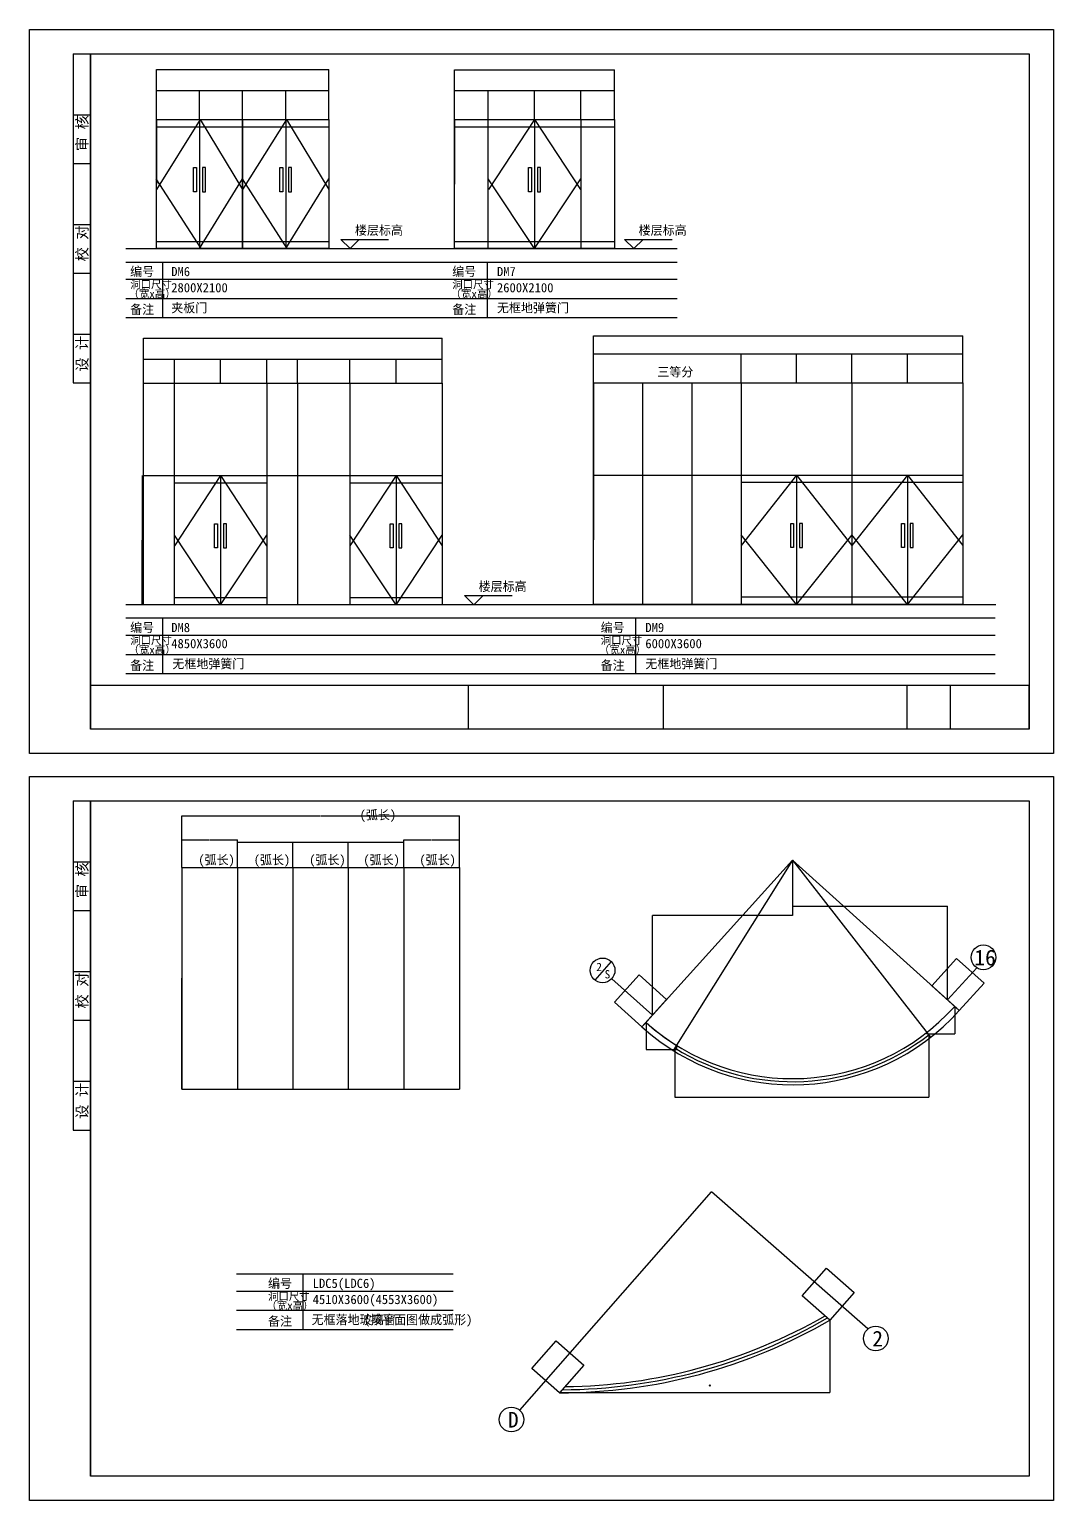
# Model space of a CAD drawing. Header units: metres. Extents: x -1650 to 48977, y -4030 to 19867.
# Drawn here: x 15450 to 32082, y -4030 to 19867 of the extents above; entities that cross this region are included whole.
import ezdxf

# ---------------------------------------------------------------- set-up
doc = ezdxf.new("R2010")
doc.units = ezdxf.units.M
for name, color, linetype in [('AXIS', 3, 'Continuous'), ('PUB_DIM', 3, 'Continuous'), ('PUB_TEXT', 7, 'Continuous'), ('WALL', 255, 'Continuous')]:
    doc.layers.add(name, color=color, linetype=linetype)
doc.dimstyles.get("Standard").update_dxf_attribs({"dimtxt": 2.5, "dimasz": 2.5, "dimexe": 1.25, "dimexo": 0.625, "dimtad": 1, "dimcen": 2.5, "dimazin": 3, "dimtfac": 1, "dimtmove": 0, "dimatfit": 3})

# ---------------------------------------------------------------- blocks, each defined once
blk = doc.blocks.new('*D33')
for p, q in [((17512.37, 18405.71), (17512.37, 17355.71)), ((17512.12, 17355.71), (17511.87, 17355.71)), ((17512.37, 16305.71), (17512.37, 17355.71)), ((17512.37, 17355.71), (17512.37, 17355.71)), ((17512.62, 17355.71), (17512.87, 17355.71))]:
    blk.add_line(p, q)
at = {"layer": 'Defpoints'}
for p in [(17512.37, 18405.71), (17512.37, 17355.71), (17512.37, 16305.71)]:
    blk.add_point(p, dxfattribs=at)
at = {"layer": 'AXIS', "insert": (17512.37, 17356.835), "char_height": 1, "attachment_point": 5}
blk.add_mtext('0', dxfattribs=at)
blk = doc.blocks.new('*D34')
for p, q in [((17512.37, 18405.71), (17512.37, 19217.63)), ((17512.62, 19217.63), (18910.37, 19217.63)), ((18914.37, 19217.63), (20312.12, 19217.63)), ((20312.37, 18405.71), (20312.37, 19217.63))]:
    blk.add_line(p, q)
at = {"layer": 'Defpoints'}
for p in [(17512.37, 19217.63), (17512.37, 18405.71), (20312.37, 18405.71)]:
    blk.add_point(p, dxfattribs=at)
at = {"layer": 'AXIS', "insert": (18912.37, 19217.63), "char_height": 1, "attachment_point": 5}
blk.add_mtext('2800', dxfattribs=at)
blk = doc.blocks.new('*D35')
for p, q in [((17512.37, 18405.71), (17512.37, 18877.62)), ((17512.62, 18877.62), (17860.87, 18877.62)), ((17863.87, 18877.62), (18212.12, 18877.62)), ((18212.37, 18405.71), (18212.37, 18877.62))]:
    blk.add_line(p, q)
at = {"layer": 'Defpoints'}
for p in [(17512.37, 18877.62), (17512.37, 18405.71), (18212.37, 18405.71)]:
    blk.add_point(p, dxfattribs=at)
at = {"layer": 'AXIS', "insert": (17862.37, 18877.62), "char_height": 1, "attachment_point": 5}
blk.add_mtext('700', dxfattribs=at)
blk = doc.blocks.new('*D36')
for p, q in [((18212.37, 18405.71), (18212.37, 18877.62)), ((18212.62, 18877.62), (18560.87, 18877.62)), ((18563.87, 18877.62), (18912.12, 18877.62)), ((18912.37, 18405.71), (18912.37, 18877.62))]:
    blk.add_line(p, q)
at = {"layer": 'Defpoints'}
for p in [(18212.37, 18877.62), (18212.37, 18405.71), (18912.37, 18405.71)]:
    blk.add_point(p, dxfattribs=at)
at = {"layer": 'AXIS', "insert": (18562.37, 18877.62), "char_height": 1, "attachment_point": 5}
blk.add_mtext('700', dxfattribs=at)
blk = doc.blocks.new('*D37')
for p, q in [((19612.37, 18405.71), (19612.37, 18877.62)), ((19612.62, 18877.62), (19960.87, 18877.62)), ((19963.87, 18877.62), (20312.12, 18877.62)), ((20312.37, 18405.71), (20312.37, 18877.62))]:
    blk.add_line(p, q)
at = {"layer": 'Defpoints'}
for p in [(19612.37, 18877.62), (19612.37, 18405.71), (20312.37, 18405.71)]:
    blk.add_point(p, dxfattribs=at)
at = {"layer": 'AXIS', "insert": (19962.37, 18877.62), "char_height": 1, "attachment_point": 5}
blk.add_mtext('700', dxfattribs=at)
blk = doc.blocks.new('*D38')
for p, q in [((18912.37, 18405.71), (18912.37, 18877.62)), ((18912.62, 18877.62), (19260.87, 18877.62)), ((19263.87, 18877.62), (19612.12, 18877.62)), ((19612.37, 18405.71), (19612.37, 18877.62))]:
    blk.add_line(p, q)
at = {"layer": 'Defpoints'}
for p in [(18912.37, 18877.62), (18912.37, 18405.71), (19612.37, 18405.71)]:
    blk.add_point(p, dxfattribs=at)
at = {"layer": 'AXIS', "insert": (19262.37, 18877.62), "char_height": 1, "attachment_point": 5}
blk.add_mtext('700', dxfattribs=at)
blk = doc.blocks.new('*D39')
for p, q in [((22352.8, 18405.71), (22352.8, 18877.21)), ((22353.05, 18877.21), (22626.3, 18877.21)), ((22629.3, 18877.21), (22902.55, 18877.21)), ((22902.8, 18405.71), (22902.8, 18877.21))]:
    blk.add_line(p, q)
at = {"layer": 'Defpoints'}
for p in [(22352.8, 18877.21), (22352.8, 18405.71), (22902.8, 18405.71)]:
    blk.add_point(p, dxfattribs=at)
at = {"layer": 'AXIS', "insert": (22627.8, 18877.21), "char_height": 1, "attachment_point": 5}
blk.add_mtext('550', dxfattribs=at)
blk = doc.blocks.new('*D40')
for p, q in [((22902.8, 18405.71), (22902.8, 18877.21)), ((22903.05, 18877.21), (23276.3, 18877.21)), ((23279.3, 18877.21), (23652.55, 18877.21)), ((23652.8, 18405.71), (23652.8, 18877.21))]:
    blk.add_line(p, q)
at = {"layer": 'Defpoints'}
for p in [(22902.8, 18877.21), (22902.8, 18405.71), (23652.8, 18405.71)]:
    blk.add_point(p, dxfattribs=at)
at = {"layer": 'AXIS', "insert": (23277.8, 18877.21), "char_height": 1, "attachment_point": 5}
blk.add_mtext('750', dxfattribs=at)
blk = doc.blocks.new('*D41')
for p, q in [((23652.8, 18405.71), (23652.8, 18877.21)), ((23653.05, 18877.21), (24026.3, 18877.21)), ((24029.3, 18877.21), (24402.55, 18877.21)), ((24402.8, 18405.71), (24402.8, 18877.21))]:
    blk.add_line(p, q)
at = {"layer": 'Defpoints'}
for p in [(23652.8, 18877.21), (23652.8, 18405.71), (24402.8, 18405.71)]:
    blk.add_point(p, dxfattribs=at)
at = {"layer": 'AXIS', "insert": (24027.8, 18877.21), "char_height": 1, "attachment_point": 5}
blk.add_mtext('750', dxfattribs=at)
blk = doc.blocks.new('*D42')
for p, q in [((24402.8, 18405.71), (24402.8, 18877.21)), ((24403.05, 18877.21), (24676.3, 18877.21)), ((24679.3, 18877.21), (24952.55, 18877.21)), ((24952.8, 18405.71), (24952.8, 18877.21))]:
    blk.add_line(p, q)
at = {"layer": 'Defpoints'}
for p in [(24402.8, 18877.21), (24402.8, 18405.71), (24952.8, 18405.71)]:
    blk.add_point(p, dxfattribs=at)
at = {"layer": 'AXIS', "insert": (24677.8, 18877.21), "char_height": 1, "attachment_point": 5}
blk.add_mtext('550', dxfattribs=at)
blk = doc.blocks.new('*D43')
for p, q in [((22352.8, 18405.71), (22352.8, 19211.99)), ((22353.05, 19211.99), (23650.8, 19211.99)), ((23654.8, 19211.99), (24952.55, 19211.99)), ((24952.8, 18405.71), (24952.8, 19211.99))]:
    blk.add_line(p, q)
at = {"layer": 'Defpoints'}
for p in [(22352.8, 19211.99), (22352.8, 18405.71), (24952.8, 18405.71)]:
    blk.add_point(p, dxfattribs=at)
at = {"layer": 'AXIS', "insert": (23652.8, 19211.99), "char_height": 1, "attachment_point": 5}
blk.add_mtext('2600', dxfattribs=at)
blk = doc.blocks.new('*D44')
for p, q in [((22352.8, 18405.71), (22352.8, 17355.71)), ((22352.55, 17355.71), (22352.3, 17355.71)), ((22352.8, 16305.71), (22352.8, 17355.71)), ((22352.8, 17355.71), (22352.8, 17355.71)), ((22353.05, 17355.71), (22353.3, 17355.71))]:
    blk.add_line(p, q)
at = {"layer": 'Defpoints'}
for p in [(22352.8, 18405.71), (22352.8, 17355.71), (22352.8, 16305.71)]:
    blk.add_point(p, dxfattribs=at)
at = {"layer": 'AXIS', "insert": (22352.8, 17356.835), "char_height": 1, "attachment_point": 5}
blk.add_mtext('0', dxfattribs=at)
blk = doc.blocks.new('*D45')
for p, q in [((17279.24, 12619.87), (17279.24, 11569.87)), ((17278.99, 11569.87), (17278.74, 11569.87)), ((17279.24, 10519.87), (17279.24, 11569.87)), ((17279.24, 11569.87), (17279.24, 11569.87)), ((17279.49, 11569.87), (17279.74, 11569.87))]:
    blk.add_line(p, q)
at = {"layer": 'Defpoints'}
for p in [(17279.24, 12619.87), (17279.24, 11569.87), (17279.24, 10519.87)]:
    blk.add_point(p, dxfattribs=at)
at = {"layer": 'AXIS', "insert": (17279.24, 11570.995), "char_height": 1, "attachment_point": 5}
blk.add_mtext('0', dxfattribs=at)
blk = doc.blocks.new('*D46')
for p, q in [((17304.11, 14119.87), (17304.11, 14851.38)), ((17304.36, 14851.38), (19727.11, 14851.38)), ((19731.11, 14851.38), (22153.86, 14851.38)), ((22154.11, 14119.87), (22154.11, 14851.38))]:
    blk.add_line(p, q)
at = {"layer": 'Defpoints'}
for p in [(17304.11, 14851.38), (17304.11, 14119.87), (22154.11, 14119.87)]:
    blk.add_point(p, dxfattribs=at)
at = {"layer": 'AXIS', "insert": (19729.11, 14851.38), "char_height": 1, "attachment_point": 5}
blk.add_mtext('4850', dxfattribs=at)
blk = doc.blocks.new('*D47')
for p, q in [((21404.11, 14119.87), (21404.11, 14510.13)), ((21404.36, 14510.13), (21777.61, 14510.13)), ((21780.61, 14510.13), (22153.86, 14510.13)), ((22154.11, 14119.87), (22154.11, 14510.13))]:
    blk.add_line(p, q)
at = {"layer": 'Defpoints'}
for p in [(21404.11, 14510.13), (21404.11, 14119.87), (22154.11, 14119.87)]:
    blk.add_point(p, dxfattribs=at)
at = {"layer": 'AXIS', "insert": (21779.11, 14510.13), "char_height": 1, "attachment_point": 5}
blk.add_mtext('750', dxfattribs=at)
blk = doc.blocks.new('*D48')
for p, q in [((20654.11, 14119.87), (20654.11, 14510.13)), ((20654.36, 14510.13), (21027.61, 14510.13)), ((21030.61, 14510.13), (21403.86, 14510.13)), ((21404.11, 14119.87), (21404.11, 14510.13))]:
    blk.add_line(p, q)
at = {"layer": 'Defpoints'}
for p in [(20654.11, 14510.13), (20654.11, 14119.87), (21404.11, 14119.87)]:
    blk.add_point(p, dxfattribs=at)
at = {"layer": 'AXIS', "insert": (21029.11, 14510.13), "char_height": 1, "attachment_point": 5}
blk.add_mtext('750', dxfattribs=at)
blk = doc.blocks.new('*D49')
for p, q in [((19804.11, 14119.87), (19804.11, 14510.13)), ((19804.36, 14510.13), (20227.61, 14510.13)), ((20230.61, 14510.13), (20653.86, 14510.13)), ((20654.11, 14119.87), (20654.11, 14510.13))]:
    blk.add_line(p, q)
at = {"layer": 'Defpoints'}
for p in [(19804.11, 14510.13), (19804.11, 14119.87), (20654.11, 14119.87)]:
    blk.add_point(p, dxfattribs=at)
at = {"layer": 'AXIS', "insert": (20229.11, 14510.13), "char_height": 1, "attachment_point": 5}
blk.add_mtext('850', dxfattribs=at)
blk = doc.blocks.new('*D50')
for p, q in [((19304.11, 14119.87), (19304.11, 14510.13)), ((19304.36, 14510.13), (19552.61, 14510.13)), ((19555.61, 14510.13), (19803.86, 14510.13)), ((19804.11, 14119.87), (19804.11, 14510.13))]:
    blk.add_line(p, q)
at = {"layer": 'Defpoints'}
for p in [(19304.11, 14510.13), (19304.11, 14119.87), (19804.11, 14119.87)]:
    blk.add_point(p, dxfattribs=at)
at = {"layer": 'AXIS', "insert": (19554.11, 14510.13), "char_height": 1, "attachment_point": 5}
blk.add_mtext('500', dxfattribs=at)
blk = doc.blocks.new('*D51')
for p, q in [((18554.11, 14119.87), (18554.11, 14510.13)), ((18554.36, 14510.13), (18927.61, 14510.13)), ((18930.61, 14510.13), (19303.86, 14510.13)), ((19304.11, 14119.87), (19304.11, 14510.13))]:
    blk.add_line(p, q)
at = {"layer": 'Defpoints'}
for p in [(18554.11, 14510.13), (18554.11, 14119.87), (19304.11, 14119.87)]:
    blk.add_point(p, dxfattribs=at)
at = {"layer": 'AXIS', "insert": (18929.11, 14510.13), "char_height": 1, "attachment_point": 5}
blk.add_mtext('750', dxfattribs=at)
blk = doc.blocks.new('*D52')
for p, q in [((17804.11, 14119.87), (17804.11, 14510.13)), ((17804.36, 14510.13), (18177.61, 14510.13)), ((18180.61, 14510.13), (18553.86, 14510.13)), ((18554.11, 14119.87), (18554.11, 14510.13))]:
    blk.add_line(p, q)
at = {"layer": 'Defpoints'}
for p in [(17804.11, 14510.13), (17804.11, 14119.87), (18554.11, 14119.87)]:
    blk.add_point(p, dxfattribs=at)
at = {"layer": 'AXIS', "insert": (18179.11, 14510.13), "char_height": 1, "attachment_point": 5}
blk.add_mtext('750', dxfattribs=at)
blk = doc.blocks.new('*D53')
for p, q in [((17304.11, 14119.87), (17304.11, 14510.13)), ((17304.36, 14510.13), (17552.61, 14510.13)), ((17555.61, 14510.13), (17803.86, 14510.13)), ((17804.11, 14119.87), (17804.11, 14510.13))]:
    blk.add_line(p, q)
at = {"layer": 'Defpoints'}
for p in [(17304.11, 14510.13), (17304.11, 14119.87), (17804.11, 14119.87)]:
    blk.add_point(p, dxfattribs=at)
at = {"layer": 'AXIS', "insert": (17554.11, 14510.13), "char_height": 1, "attachment_point": 5}
blk.add_mtext('500', dxfattribs=at)
blk = doc.blocks.new('*D54')
for p, q in [((24608.64, 14124.08), (24608.64, 14599.07)), ((24608.89, 14599.07), (25806.64, 14599.07)), ((25810.64, 14599.07), (27008.39, 14599.07)), ((27008.64, 14124.08), (27008.64, 14599.07))]:
    blk.add_line(p, q)
at = {"layer": 'Defpoints'}
for p in [(24608.64, 14599.07), (24608.64, 14124.08), (27008.64, 14124.08)]:
    blk.add_point(p, dxfattribs=at)
at = {"layer": 'AXIS', "insert": (25808.64, 14599.07), "char_height": 1, "attachment_point": 5}
blk.add_mtext('2400', dxfattribs=at)
blk = doc.blocks.new('*D55')
for p, q in [((27008.64, 14124.08), (27008.64, 14599.07)), ((27008.89, 14599.07), (27457.14, 14599.07)), ((27460.14, 14599.07), (27908.39, 14599.07)), ((27908.64, 14124.08), (27908.64, 14599.07))]:
    blk.add_line(p, q)
at = {"layer": 'Defpoints'}
for p in [(27008.64, 14599.07), (27008.64, 14124.08), (27908.64, 14124.08)]:
    blk.add_point(p, dxfattribs=at)
at = {"layer": 'AXIS', "insert": (27458.64, 14599.07), "char_height": 1, "attachment_point": 5}
blk.add_mtext('900', dxfattribs=at)
blk = doc.blocks.new('*D56')
for p, q in [((27908.64, 14124.08), (27908.64, 14599.07)), ((27908.89, 14599.07), (28357.14, 14599.07)), ((28360.14, 14599.07), (28808.39, 14599.07)), ((28808.64, 14124.08), (28808.64, 14599.07))]:
    blk.add_line(p, q)
at = {"layer": 'Defpoints'}
for p in [(27908.64, 14599.07), (27908.64, 14124.08), (28808.64, 14124.08)]:
    blk.add_point(p, dxfattribs=at)
at = {"layer": 'AXIS', "insert": (28358.64, 14599.07), "char_height": 1, "attachment_point": 5}
blk.add_mtext('900', dxfattribs=at)
blk = doc.blocks.new('*D57')
for p, q in [((28808.64, 14124.08), (28808.64, 14599.07)), ((28808.89, 14599.07), (29257.14, 14599.07)), ((29260.14, 14599.07), (29708.39, 14599.07)), ((29708.64, 14124.08), (29708.64, 14599.07))]:
    blk.add_line(p, q)
at = {"layer": 'Defpoints'}
for p in [(28808.64, 14599.07), (28808.64, 14124.08), (29708.64, 14124.08)]:
    blk.add_point(p, dxfattribs=at)
at = {"layer": 'AXIS', "insert": (29258.64, 14599.07), "char_height": 1, "attachment_point": 5}
blk.add_mtext('900', dxfattribs=at)
blk = doc.blocks.new('*D58')
for p, q in [((29708.64, 14124.08), (29708.64, 14599.07)), ((29708.89, 14599.07), (30157.14, 14599.07)), ((30160.14, 14599.07), (30608.39, 14599.07)), ((30608.64, 14124.08), (30608.64, 14599.07))]:
    blk.add_line(p, q)
at = {"layer": 'Defpoints'}
for p in [(29708.64, 14599.07), (29708.64, 14124.08), (30608.64, 14124.08)]:
    blk.add_point(p, dxfattribs=at)
at = {"layer": 'AXIS', "insert": (30158.64, 14599.07), "char_height": 1, "attachment_point": 5}
blk.add_mtext('900', dxfattribs=at)
blk = doc.blocks.new('*D59')
for p, q in [((24608.64, 14124.08), (24608.64, 14889.28)), ((24608.89, 14889.28), (27606.64, 14889.28)), ((27610.64, 14889.28), (30608.39, 14889.28)), ((30608.64, 14124.08), (30608.64, 14889.28))]:
    blk.add_line(p, q)
at = {"layer": 'Defpoints'}
for p in [(24608.64, 14889.28), (24608.64, 14124.08), (30608.64, 14124.08)]:
    blk.add_point(p, dxfattribs=at)
at = {"layer": 'AXIS', "insert": (27608.64, 14889.28), "char_height": 1, "attachment_point": 5}
blk.add_mtext('6000', dxfattribs=at)
blk = doc.blocks.new('*D60')
for p, q in [((24608.64, 12624.08), (24608.64, 11574.08)), ((24608.39, 11574.08), (24608.14, 11574.08)), ((24608.64, 10524.08), (24608.64, 11574.08)), ((24608.64, 11574.08), (24608.64, 11574.08)), ((24608.89, 11574.08), (24609.14, 11574.08))]:
    blk.add_line(p, q)
at = {"layer": 'Defpoints'}
for p in [(24608.64, 12624.08), (24608.64, 11574.08), (24608.64, 10524.08)]:
    blk.add_point(p, dxfattribs=at)
at = {"layer": 'AXIS', "insert": (24608.64, 11575.205), "char_height": 1, "attachment_point": 5}
blk.add_mtext('0', dxfattribs=at)
blk = doc.blocks.new('*D61')
for p, q in [((24608.64, 14124.08), (24608.64, 13374.08)), ((24608.39, 13374.08), (24608.14, 13374.08)), ((24608.64, 12624.08), (24608.64, 13374.08)), ((24608.64, 13374.08), (24608.64, 13374.08)), ((24608.89, 13374.08), (24609.14, 13374.08))]:
    blk.add_line(p, q)
at = {"layer": 'Defpoints'}
for p in [(24608.64, 14124.08), (24608.64, 13374.08), (24608.64, 12624.08)]:
    blk.add_point(p, dxfattribs=at)
at = {"layer": 'AXIS', "insert": (24608.64, 13375.205), "char_height": 1, "attachment_point": 5}
blk.add_mtext('0', dxfattribs=at)
blk = doc.blocks.new('*D62')
for p, q in [((24608.64, 14124.08), (24608.64, 12324.08)), ((24608.39, 12324.08), (24608.14, 12324.08)), ((24608.64, 10524.08), (24608.64, 12324.08)), ((24608.64, 12324.08), (24608.64, 12324.08)), ((24608.89, 12324.08), (24609.14, 12324.08))]:
    blk.add_line(p, q)
at = {"layer": 'Defpoints'}
for p in [(24608.64, 14124.08), (24608.64, 12324.08), (24608.64, 10524.08)]:
    blk.add_point(p, dxfattribs=at)
at = {"layer": 'AXIS', "insert": (24608.64, 12325.205), "char_height": 1, "attachment_point": 5}
blk.add_mtext('0', dxfattribs=at)
blk = doc.blocks.new('*D89')
for p, q in [((17923.09, 6255.1), (17923.09, 6702.37)), ((17923.34, 6702.37), (18371.59, 6702.37)), ((18379.59, 6702.37), (18827.84, 6702.37)), ((18828.09, 6255.1), (18828.09, 6702.37))]:
    blk.add_line(p, q)
at = {"layer": 'Defpoints'}
for p in [(17923.09, 6702.37), (17923.09, 6255.1), (18828.09, 6255.1)]:
    blk.add_point(p, dxfattribs=at)
at = {"layer": 'AXIS', "insert": (18375.59, 6702.37), "char_height": 1, "attachment_point": 5}
blk.add_mtext('905(926)', dxfattribs=at)
blk = doc.blocks.new('*D90')
for p, q in [((18828.09, 6255.1), (18828.09, 6663.08)), ((18828.34, 6663.08), (19276.59, 6663.08)), ((19279.59, 6663.08), (19727.84, 6663.08)), ((19728.09, 6255.1), (19728.09, 6663.08))]:
    blk.add_line(p, q)
at = {"layer": 'Defpoints'}
for p in [(18828.09, 6663.08), (18828.09, 6255.1), (19728.09, 6255.1)]:
    blk.add_point(p, dxfattribs=at)
at = {"layer": 'AXIS', "insert": (19278.09, 6663.08), "char_height": 1, "attachment_point": 5}
blk.add_mtext('900', dxfattribs=at)
blk = doc.blocks.new('*D91')
for p, q in [((19728.09, 6255.1), (19728.09, 6663.08)), ((19728.34, 6663.08), (20176.59, 6663.08)), ((20179.59, 6663.08), (20627.84, 6663.08)), ((20628.09, 6255.1), (20628.09, 6663.08))]:
    blk.add_line(p, q)
at = {"layer": 'Defpoints'}
for p in [(19728.09, 6663.08), (19728.09, 6255.1), (20628.09, 6255.1)]:
    blk.add_point(p, dxfattribs=at)
at = {"layer": 'AXIS', "insert": (20178.09, 6663.08), "char_height": 1, "attachment_point": 5}
blk.add_mtext('900', dxfattribs=at)
blk = doc.blocks.new('*D92')
for p, q in [((20628.09, 6255.1), (20628.09, 6663.08)), ((20628.34, 6663.08), (21076.59, 6663.08)), ((21079.59, 6663.08), (21527.84, 6663.08)), ((21528.09, 6255.1), (21528.09, 6663.08))]:
    blk.add_line(p, q)
at = {"layer": 'Defpoints'}
for p in [(20628.09, 6663.08), (20628.09, 6255.1), (21528.09, 6255.1)]:
    blk.add_point(p, dxfattribs=at)
at = {"layer": 'AXIS', "insert": (21078.09, 6663.08), "char_height": 1, "attachment_point": 5}
blk.add_mtext('900', dxfattribs=at)
blk = doc.blocks.new('*D93')
for p, q in [((21528.09, 6255.1), (21528.09, 6702.37)), ((21528.34, 6702.37), (21976.59, 6702.37)), ((21984.59, 6702.37), (22432.84, 6702.37)), ((22433.09, 6255.1), (22433.09, 6702.37))]:
    blk.add_line(p, q)
at = {"layer": 'Defpoints'}
for p in [(21528.09, 6702.37), (21528.09, 6255.1), (22433.09, 6255.1)]:
    blk.add_point(p, dxfattribs=at)
at = {"layer": 'AXIS', "insert": (21980.59, 6702.37), "char_height": 1, "attachment_point": 5}
blk.add_mtext('905(926)', dxfattribs=at)
blk = doc.blocks.new('*D94')
for p, q in [((17923.09, 6255.1), (17923.09, 7089.92)), ((17923.34, 7089.92), (20173.09, 7089.92)), ((20183.09, 7089.92), (22432.84, 7089.92)), ((22433.09, 6255.1), (22433.09, 7089.92))]:
    blk.add_line(p, q)
at = {"layer": 'Defpoints'}
for p in [(17923.09, 7089.92), (17923.09, 6255.1), (22433.09, 6255.1)]:
    blk.add_point(p, dxfattribs=at)
at = {"layer": 'AXIS', "insert": (20178.09, 7089.92), "char_height": 1, "attachment_point": 5}
blk.add_mtext('4510(4553)', dxfattribs=at)
blk = doc.blocks.new('*D95')
for p, q in [((17923.09, 6255.1), (17923.09, 4455.1)), ((17922.84, 4455.1), (17922.59, 4455.1)), ((17923.09, 2655.1), (17923.09, 4455.1)), ((17923.09, 4455.1), (17923.09, 4455.1)), ((17923.34, 4455.1), (17923.59, 4455.1))]:
    blk.add_line(p, q)
at = {"layer": 'Defpoints'}
for p in [(17923.09, 6255.1), (17923.09, 4455.1), (17923.09, 2655.1)]:
    blk.add_point(p, dxfattribs=at)
at = {"layer": 'AXIS', "insert": (17923.09, 4456.225), "char_height": 1, "attachment_point": 5}
blk.add_mtext('0', dxfattribs=at)
blk = doc.blocks.new('*D96')
for p, q in [((25463.79, 3737.16), (25463.79, 3296.39)), ((25957.75, 3364.43), (25957.75, 3296.39)), ((25464.04, 3296.39), (25707.77, 3296.39)), ((25713.77, 3296.39), (25957.5, 3296.39))]:
    blk.add_line(p, q)
at = {"layer": 'Defpoints'}
for p in [(25463.79, 3737.16), (25957.75, 3364.43), (25463.79, 3296.39)]:
    blk.add_point(p, dxfattribs=at)
at = {"layer": 'AXIS', "insert": (25710.77, 3296.39), "char_height": 1, "attachment_point": 5}
blk.add_mtext('493,96', dxfattribs=at)
blk = doc.blocks.new('*D97')
for p, q in [((30477.54, 3996.65), (30477.54, 3551.97)), ((30024.7, 3574.92), (30024.7, 3551.97)), ((30024.95, 3551.97), (30248.12, 3551.97)), ((30254.12, 3551.97), (30477.29, 3551.97))]:
    blk.add_line(p, q)
at = {"layer": 'Defpoints'}
for p in [(30477.54, 3996.65), (30024.7, 3574.92), (30024.7, 3551.97)]:
    blk.add_point(p, dxfattribs=at)
at = {"layer": 'AXIS', "insert": (30251.12, 3551.97), "char_height": 1, "attachment_point": 5}
blk.add_mtext('452,84', dxfattribs=at)
blk = doc.blocks.new('*D98')
for p, q in [((30055.46, 3535.5), (30055.46, 2523.35)), ((25931.23, 3322.04), (25931.23, 2523.35)), ((25931.48, 2523.35), (27989.845, 2523.35)), ((27996.845, 2523.35), (30055.21, 2523.35))]:
    blk.add_line(p, q)
at = {"layer": 'Defpoints'}
for p in [(30055.46, 3535.5), (25931.23, 3322.04), (25931.23, 2523.35)]:
    blk.add_point(p, dxfattribs=at)
at = {"layer": 'AXIS', "insert": (27993.345, 2523.35), "char_height": 1, "attachment_point": 5}
blk.add_mtext('4124,23', dxfattribs=at)
blk = doc.blocks.new('*D99')
for p, q in [((27840.92, 6373.77), (27840.92, 5475.11)), ((26702.23, 5475.11), (25567.29, 5475.11)), ((25567.54, 3852.22), (25567.54, 5475.11)), ((27841.17, 5475.11), (26706.23, 5475.11))]:
    blk.add_line(p, q)
at = {"layer": 'Defpoints'}
for p in [(27840.92, 6373.77), (27840.92, 5475.11), (25567.54, 3852.22)]:
    blk.add_point(p, dxfattribs=at)
at = {"layer": 'AXIS', "insert": (26704.23, 5475.11), "char_height": 1, "attachment_point": 5}
blk.add_mtext('3600', dxfattribs=at)
blk = doc.blocks.new('*D100')
for p, q in [((27840.92, 6373.77), (27840.92, 5623.89)), ((27841.17, 5623.89), (29099.11, 5623.89)), ((29103.11, 5623.89), (30361.05, 5623.89)), ((30361.3, 4101.45), (30361.3, 5623.89))]:
    blk.add_line(p, q)
at = {"layer": 'Defpoints'}
for p in [(27840.92, 6373.77), (27840.92, 5623.89), (30361.3, 4101.45)]:
    blk.add_point(p, dxfattribs=at)
at = {"layer": 'AXIS', "insert": (29101.11, 5623.89), "char_height": 1, "attachment_point": 5}
blk.add_mtext('3600', dxfattribs=at)
blk = doc.blocks.new('*D102')
for p, q in [((28449.69, -1099.22), (28449.69, -2274.08)), ((24060, -2280), (24060, -2274.08)), ((24060.25, -2274.08), (26253.845, -2274.08)), ((26255.845, -2274.08), (28449.44, -2274.08))]:
    blk.add_line(p, q)
at = {"layer": 'Defpoints'}
for p in [(28449.69, -1099.22), (24060, -2274.08), (24060, -2280)]:
    blk.add_point(p, dxfattribs=at)
at = {"layer": 'WALL', "insert": (26254.845, -2274.08), "char_height": 1, "attachment_point": 5}
blk.add_mtext('30', dxfattribs=at)

msp = doc.modelspace()

# ---------------------------------------------------------------- linework, layer by layer
for p, q in [((16163.3, 19471.05), (16163.3, 14125.05)), ((16163.3, 19471.05), (16440.5, 19471.05)), ((16440.5, 19471.05), (16440.5, 8501.85)), ((16163.3, 18481.05), (16440.5, 18481.05)), ((16163.3, 17689.05), (16440.5, 17689.05)), ((16163.3, 16699.05), (16440.5, 16699.05)), ((16163.3, 15907.05), (16440.5, 15907.05)), ((16163.3, 14917.05), (16440.5, 14917.05)), ((16163.3, 14125.05), (16440.5, 14125.05)), ((16440.5, 9214.65), (31686.5, 9214.65)), ((22578.5, 8501.85), (22578.5, 9214.65)), ((25746.5, 8501.85), (25746.5, 9214.65)), ((29706.5, 9214.65), (31686.5, 9214.65)), ((29706.5, 8501.85), (29706.5, 9214.65)), ((30410.52, 8501.85), (30410.52, 9214.65)), ((31686.5, 8501.85), (31686.5, 9214.65)), ((16163.3, 7334.87), (16163.3, 1988.87)), ((16163.3, 7334.87), (16440.5, 7334.87)), ((16440.5, 7334.87), (16440.5, -3634.33)), ((16163.3, 6344.87), (16440.5, 6344.87)), ((16163.3, 5552.87), (16440.5, 5552.87)), ((16163.3, 4562.87), (16440.5, 4562.87)), ((16163.3, 3770.87), (16440.5, 3770.87)), ((16163.3, 2780.87), (16440.5, 2780.87)), ((16163.3, 1988.87), (16440.5, 1988.87))]:
    msp.add_line(p, q)
for points in [[(15450.5, 8105.85), (15450.5, 19867.05), (32082.5, 19867.05), (32082.5, 8105.85)], [(16440.5, 8501.85), (16440.5, 19471.05), (31686.5, 19471.05), (31686.5, 8501.85)], [(15450.5, -4030.33), (15450.5, 7730.87), (32082.5, 7730.87), (32082.5, -4030.33)], [(16440.5, -3634.33), (16440.5, 7334.87), (31686.5, 7334.87), (31686.5, -3634.33)]]:
    msp.add_lwpolyline(points, close=True)
for points in [[(16440.5, 19471.05), (31686.5, 19471.05), (31686.5, 8501.85), (16440.5, 8501.85), (16440.5, 19471.05)], [(16440.5, 9214.65), (31686.5, 9214.65)], [(22578.5, 8501.85), (22578.5, 9214.65)], [(25746.5, 8501.85), (25746.5, 9214.65)], [(16440.5, 7334.87), (31686.5, 7334.87), (31686.5, -3634.33), (16440.5, -3634.33), (16440.5, 7334.87)]]:
    msp.add_lwpolyline(points)
at = {"layer": 'PUB_DIM'}
for p, q in [((20658.07, 16305.71), (20508.07, 16455.71)), ((20508.07, 16455.71), (20808.07, 16455.71)), ((20658.07, 16455.71), (21283.78, 16455.71)), ((20808.07, 16455.71), (20658.07, 16305.71)), ((25115.28, 16455.71), (25415.28, 16455.71)), ((25265.28, 16305.71), (25115.28, 16455.71)), ((25265.28, 16455.71), (25891, 16455.71)), ((25415.28, 16455.71), (25265.28, 16305.71)), ((22666.62, 10519.87), (22516.62, 10669.87)), ((22516.62, 10669.87), (22816.62, 10669.87)), ((22666.62, 10669.87), (23292.34, 10669.87)), ((22816.62, 10669.87), (22666.62, 10519.87))]:
    msp.add_line(p, q, dxfattribs=at)
at = {"layer": 'WALL'}
for p, q in [((18224.94, 18405.71), (17512.37, 17264.9)), ((18212.37, 18405.71), (18212.37, 16305.71)), ((18224.94, 18405.71), (18912.37, 17264.9)), ((19624.94, 18405.71), (18912.37, 17264.9)), ((19612.37, 18405.71), (19612.37, 16305.71)), ((19624.94, 18405.71), (20312.37, 17264.9)), ((23652.8, 18405.71), (22903.84, 17264.9)), ((23652.8, 18405.71), (23652.8, 16305.71)), ((23652.8, 18405.71), (24401.77, 17264.9)), ((17512.37, 18287.21), (18912.37, 18287.21)), ((18912.37, 18287.21), (20312.37, 18287.21)), ((22352.8, 18287.21), (24952.8, 18287.21)), ((18237.51, 16305.78), (17511.34, 17437.53)), ((18212.37, 16305.78), (18913.41, 17437.53)), ((19637.51, 16305.78), (18911.34, 17437.53)), ((19612.37, 16305.78), (20313.41, 17437.53)), ((23652.8, 16305.71), (22902.8, 17437.53)), ((23652.8, 16305.71), (24402.8, 17437.53)), ((17017.23, 16305.71), (25967.84, 16305.71)), ((17512.37, 16424.21), (18912.37, 16424.21)), ((18912.37, 16424.21), (20312.37, 16424.21)), ((22352.8, 16424.21), (24952.8, 16424.21)), ((17017.23, 16087.93), (25967.84, 16087.93)), ((17611.27, 16087.93), (17611.27, 15185.73)), ((22883.09, 16087.93), (22883.09, 15185.73)), ((17017.23, 15807.94), (25967.84, 15807.94)), ((17017.23, 15496.83), (25967.84, 15496.83)), ((17017.23, 15185.73), (25967.84, 15185.73)), ((25408.64, 14124.08), (25408.64, 10524.08)), ((26208.64, 14124.08), (26208.64, 10524.08)), ((27008.64, 14124.08), (27008.64, 10524.08)), ((28808.64, 14124.08), (28808.64, 10524.08)), ((17804.11, 12501.37), (19304.11, 12501.37)), ((18554.11, 12619.87), (17805.14, 11479.06)), ((18554.11, 12619.87), (18554.11, 10519.87)), ((18554.11, 12619.87), (19303.07, 11479.06)), ((20654.11, 12501.37), (22154.11, 12501.37)), ((21404.11, 12619.87), (20655.14, 11479.06)), ((21404.11, 12619.87), (21404.11, 10519.87)), ((21404.11, 12619.87), (22153.07, 11479.06)), ((24608.64, 12624.08), (30608.64, 12624.08)), ((27908.64, 12624.08), (27008.64, 11483.28)), ((27008.64, 12513.72), (30608.64, 12513.72)), ((27908.64, 12624.08), (27908.64, 10524.08)), ((27908.64, 12624.08), (28808.64, 11483.28)), ((29708.64, 12624.08), (28808.64, 11483.28)), ((29708.64, 12624.08), (29708.64, 10524.08)), ((29708.64, 12624.08), (29708.64, 10524.08)), ((29708.64, 12624.08), (30608.64, 11483.28)), ((18554.11, 10519.87), (17804.11, 11651.69)), ((18554.11, 10519.87), (19304.11, 11651.69)), ((21404.11, 10519.87), (20654.11, 11651.69)), ((21404.11, 10519.87), (22154.11, 11651.69)), ((27908.64, 10524.08), (27007.61, 11655.91)), ((27908.64, 10524.08), (28809.67, 11655.91)), ((29708.64, 10524.08), (28807.61, 11655.91)), ((29708.64, 10524.08), (30609.67, 11655.91)), ((17017.23, 10524.08), (31147.46, 10524.08)), ((17804.11, 10638.37), (19304.11, 10638.37)), ((20654.11, 10638.37), (22154.11, 10638.37)), ((27008.64, 10650.72), (30608.64, 10650.72)), ((17017.23, 10306.31), (31132.21, 10306.31)), ((17611.27, 10306.31), (17611.27, 9404.1)), ((25292.93, 10306.31), (25292.93, 9404.1)), ((17017.23, 10026.32), (31132.21, 10026.32)), ((17017.23, 9715.21), (31132.21, 9715.21)), ((17017.23, 9404.1), (31132.21, 9404.1)), ((17923.09, 6255.1), (17923.09, 2655.1)), ((17923.09, 6255.1), (22433.09, 6255.1)), ((18828.09, 6255.1), (18828.09, 2655.1)), ((19728.09, 6255.1), (19728.09, 2655.1)), ((20628.09, 6255.1), (20628.09, 2655.1)), ((21528.09, 6255.1), (21528.09, 2655.1)), ((22433.09, 6255.1), (22433.09, 2655.1)), ((27840.92, 6373.77), (25430.31, 3700.02)), ((27840.92, 6373.77), (25904.71, 3279.66)), ((27840.92, 6373.77), (30086.22, 3496.07)), ((27840.92, 6373.77), (30514.68, 3963.16)), ((24899.57, 4724.74), (24632.3, 4425.26)), ((30361.3, 4101.45), (30836.14, 4623.92)), ((25567.54, 3852.22), (24907.54, 4447.27)), ((17923.09, 2655.1), (22433.09, 2655.1)), ((23412.37, -2563.48), (26525.99, 986.87)), ((29067.56, -1242.07), (26525.99, 986.87)), ((18814.38, -347.76), (22334.17, -347.76)), ((19890.86, -347.76), (19890.86, -1249.97)), ((18814.38, -627.76), (22334.17, -627.76)), ((18814.38, -938.86), (22334.17, -938.86)), ((18814.38, -1249.97), (22334.17, -1249.97))]:
    msp.add_line(p, q, dxfattribs=at)
for points in [[(17512.37, 18405.71), (18912.37, 18405.71), (18912.37, 16305.71), (17512.37, 16305.71)], [(18912.37, 18405.71), (20312.37, 18405.71), (20312.37, 16305.71), (18912.37, 16305.71)], [(22352.8, 18405.71), (24952.8, 18405.71), (24952.8, 16305.71), (22352.8, 16305.71)], [(22902.8, 18405.71), (24402.8, 18405.71), (24402.8, 16305.71), (22902.8, 16305.71)], [(18116.7, 17621.57), (18165.04, 17621.57), (18165.04, 17230.34), (18116.7, 17230.34)], [(18308.04, 17621.57), (18259.71, 17621.57), (18259.71, 17230.34), (18308.04, 17230.34)], [(19516.7, 17621.57), (19565.04, 17621.57), (19565.04, 17230.34), (19516.7, 17230.34)], [(19708.04, 17621.57), (19659.71, 17621.57), (19659.71, 17230.34), (19708.04, 17230.34)], [(23557.13, 17621.57), (23605.47, 17621.57), (23605.47, 17230.34), (23557.13, 17230.34)], [(23748.47, 17621.57), (23700.14, 17621.57), (23700.14, 17230.34), (23748.47, 17230.34)], [(17304.11, 10519.87), (17304.11, 14119.87), (22154.11, 14119.87), (22154.11, 10519.87)], [(24608.64, 10524.08), (24608.64, 14124.08), (30608.64, 14124.08), (30608.64, 10524.08)], [(18458.44, 11835.74), (18506.77, 11835.74), (18506.77, 11444.5), (18458.44, 11444.5)], [(18649.78, 11835.74), (18601.44, 11835.74), (18601.44, 11444.5), (18649.78, 11444.5)], [(21308.44, 11835.74), (21356.77, 11835.74), (21356.77, 11444.5), (21308.44, 11444.5)], [(21499.78, 11835.74), (21451.44, 11835.74), (21451.44, 11444.5), (21499.78, 11444.5)], [(27812.97, 11839.95), (27861.31, 11839.95), (27861.31, 11448.72), (27812.97, 11448.72)], [(28004.31, 11839.95), (27955.97, 11839.95), (27955.97, 11448.72), (28004.31, 11448.72)], [(29612.97, 11839.95), (29661.31, 11839.95), (29661.31, 11448.72), (29612.97, 11448.72)], [(29804.31, 11839.95), (29755.97, 11839.95), (29755.97, 11448.72), (29804.31, 11448.72)], [(30106.19, 4331.45), (30507.96, 4777.08), (30953.58, 4375.31), (30551.81, 3929.68)], [(25396.83, 3662.89), (24951.21, 4064.65), (25352.98, 4510.28), (25798.6, 4108.51)], [(28449.69, -1099.22), (27998.58, -703.61), (28394.2, -252.51), (28845.3, -648.12)], [(24060, -2280), (23608.9, -1884.39), (24004.51, -1433.29), (24455.61, -1828.9)]]:
    msp.add_lwpolyline(points, close=True, dxfattribs=at)
for points in [[(17804.11, 10519.87), (17804.11, 14119.87)], [(19304.11, 14119.87), (19304.11, 10519.87)], [(19804.11, 14119.87), (19804.11, 10519.87)], [(20654.11, 14119.87), (20654.11, 10519.87)], [(17304.11, 12619.87), (22154.11, 12619.87)]]:
    msp.add_lwpolyline(points, dxfattribs=at)
for centre, radius in [((24758.28, 4581.84), 200.97), ((30943.98, 4793.51), 200.97), ((29195.65, -1396.93), 200.97), ((26500, -2160), 10), ((23278.82, -2713.65), 200.97)]:
    msp.add_circle(centre, radius, dxfattribs=at)
for centre, radius, start, end in [((27840.92, 6373.77), 3650, 227.96, 317.96), ((27840.92, 6373.77), 3550, 227.96, 317.96), ((27840.92, 6373.77), 3550, 227.96, 237.96), ((27840.92, 6373.77), 3600, 237.96, 307.96), ((24060, 6470), 8750, 270, 300.11), ((24060, 6470), 8700, 270.29, 300), ((24060, 6470), 8650, 270.58, 299.89)]:
    msp.add_arc(centre, radius, start, end, dxfattribs=at)

# ---------------------------------------------------------------- texts
for s, p in [('审 核', (16394.47, 17891.25)), ('校 对', (16394.47, 16099.33)), ('设 计', (16394.47, 14307.42)), ('审 核', (16394.47, 5755.07)), ('校 对', (16394.47, 3963.16)), ('设 计', (16394.47, 2171.24))]:
    msp.add_text(s, height=178.2, rotation=90).set_placement(p)
at = {"layer": 'PUB_DIM'}
for p in [(20736.59, 16530.71), (25343.81, 16530.71), (22745.15, 10744.87)]:
    msp.add_text('楼层标高', height=150, dxfattribs=at).set_placement(p)
at = {"layer": 'PUB_TEXT'}
for s, height, p in [('编号', 150, (17086.53, 15859.07)), ('编号', 150, (22317.3, 15859.07)), ('洞口尺寸', 130, (17086.53, 15662.03)), ('DM6', 150, (17753.28, 15859.07)), ('洞口尺寸', 130, (22317.3, 15662.03)), ('DM7', 150, (23042.89, 15859.07)), ('（宽x高）', 130, (17060.07, 15506.22)), ('2800X2100', 150, (17753.28, 15597.34)), ('（宽x高）', 130, (22290.84, 15506.22)), ('2600X2100', 150, (23042.89, 15597.34)), ('备注', 150, (17086.53, 15244.6)), ('夹板门', 150, (17753.28, 15270.18)), ('备注', 150, (22317.3, 15244.6)), ('无框地弹簧门', 150, (23042.89, 15270.18)), ('三等分', 150, (25646.94, 14229.37)), ('编号', 150, (17086.53, 10077.45)), ('DM8', 150, (17753.28, 10077.45)), ('编号', 150, (24727.14, 10077.45)), ('DM9', 150, (25452.73, 10077.45)), ('洞口尺寸', 130, (17086.53, 9880.41)), ('（宽x高）', 130, (17060.07, 9724.59)), ('4850X3600', 150, (17753.28, 9815.72)), ('洞口尺寸', 130, (24727.14, 9880.41)), ('（宽x高）', 130, (24700.68, 9724.59)), ('6000X3600', 150, (25452.73, 9815.72)), ('备注', 150, (17086.53, 9462.98)), ('无框地弹簧门', 150, (17771.07, 9488.55)), ('备注', 150, (24727.14, 9462.98)), ('无框地弹簧门', 150, (25452.73, 9488.55)), ('(弧长)', 150, (20812.32, 7033.14)), ('(弧长)', 150, (18192.32, 6303.14)), ('(弧长)', 150, (19092.32, 6303.14)), ('(弧长)', 150, (19992.32, 6303.14)), ('(弧长)', 150, (20872.32, 6303.14)), ('(弧长)', 150, (21782.32, 6303.14)), ('编号', 150, (19325.07, -576.63)), ('LDC5(LDC6)', 150, (20050.66, -576.63)), ('洞口尺寸', 130, (19325.07, -773.66)), ('4510X3600(4553X3600)', 150, (20050.66, -838.36)), ('（宽x高）', 130, (19298.61, -929.48)), ('备注', 150, (19325.07, -1191.09)), ('无框落地玻璃窗', 150, (20032.87, -1165.52)), ('(按平面图做成弧形)', 150, (20880.97, -1165.52))]:
    msp.add_text(s, height=height, dxfattribs=at).set_placement(p)
at = {"layer": 'WALL'}
for s, height, p in [('16', 255, (30796.93, 4663.04)), ('2', 135, (24656.23, 4571.37)), ('S', 135, (24791.23, 4451.37)), ('2', 255, (29138.6, -1527.4)), ('D', 255, (23221.77, -2844.12))]:
    msp.add_text(s, height=height, dxfattribs=at).set_placement(p)

# ---------------------------------------------------------------- dimensions: what is measured, and where the dimension line sits
at = {"layer": 'AXIS'}
for base, p1, p2, picture, middle in [((17512.37, 19217.63), (17512.37, 18405.71), (20312.37, 18405.71), '*D34', (18912.37, 19217.63)), ((22352.8, 19211.99), (22352.8, 18405.71), (24952.8, 18405.71), '*D43', (23652.8, 19211.99)), ((17512.37, 18877.62), (17512.37, 18405.71), (18212.37, 18405.71), '*D35', (17862.37, 18877.62)), ((18212.37, 18877.62), (18212.37, 18405.71), (18912.37, 18405.71), '*D36', (18562.37, 18877.62)), ((18912.37, 18877.62), (18912.37, 18405.71), (19612.37, 18405.71), '*D38', (19262.37, 18877.62)), ((19612.37, 18877.62), (19612.37, 18405.71), (20312.37, 18405.71), '*D37', (19962.37, 18877.62)), ((22352.8, 18877.21), (22352.8, 18405.71), (22902.8, 18405.71), '*D39', (22627.8, 18877.21)), ((22902.8, 18877.21), (22902.8, 18405.71), (23652.8, 18405.71), '*D40', (23277.8, 18877.21)), ((23652.8, 18877.21), (23652.8, 18405.71), (24402.8, 18405.71), '*D41', (24027.8, 18877.21)), ((24402.8, 18877.21), (24402.8, 18405.71), (24952.8, 18405.71), '*D42', (24677.8, 18877.21)), ((17512.37, 17355.71), (17512.37, 18405.71), (17512.37, 16305.71), '*D33', (17512.37, 17356.835)), ((22352.8, 17355.71), (22352.8, 18405.71), (22352.8, 16305.71), '*D44', (22352.8, 17356.835)), ((17304.11, 14851.38), (17304.11, 14119.87), (22154.11, 14119.87), '*D46', (19729.11, 14851.38)), ((24608.64, 14889.28), (24608.64, 14124.08), (30608.64, 14124.08), '*D59', (27608.64, 14889.28)), ((24608.64, 14599.07), (24608.64, 14124.08), (27008.64, 14124.08), '*D54', (25808.64, 14599.07)), ((27008.64, 14599.07), (27008.64, 14124.08), (27908.64, 14124.08), '*D55', (27458.64, 14599.07)), ((27908.64, 14599.07), (27908.64, 14124.08), (28808.64, 14124.08), '*D56', (28358.64, 14599.07)), ((28808.64, 14599.07), (28808.64, 14124.08), (29708.64, 14124.08), '*D57', (29258.64, 14599.07)), ((29708.64, 14599.07), (29708.64, 14124.08), (30608.64, 14124.08), '*D58', (30158.64, 14599.07)), ((17304.11, 14510.13), (17304.11, 14119.87), (17804.11, 14119.87), '*D53', (17554.11, 14510.13)), ((17804.11, 14510.13), (17804.11, 14119.87), (18554.11, 14119.87), '*D52', (18179.11, 14510.13)), ((18554.11, 14510.13), (18554.11, 14119.87), (19304.11, 14119.87), '*D51', (18929.11, 14510.13)), ((19304.11, 14510.13), (19304.11, 14119.87), (19804.11, 14119.87), '*D50', (19554.11, 14510.13)), ((19804.11, 14510.13), (19804.11, 14119.87), (20654.11, 14119.87), '*D49', (20229.11, 14510.13)), ((20654.11, 14510.13), (20654.11, 14119.87), (21404.11, 14119.87), '*D48', (21029.11, 14510.13)), ((21404.11, 14510.13), (21404.11, 14119.87), (22154.11, 14119.87), '*D47', (21779.11, 14510.13)), ((24608.64, 13374.08), (24608.64, 12624.08), (24608.64, 14124.08), '*D61', (24608.64, 13375.205)), ((24608.64, 12324.08), (24608.64, 10524.08), (24608.64, 14124.08), '*D62', (24608.64, 12325.205)), ((17279.24, 11569.87), (17279.24, 12619.87), (17279.24, 10519.87), '*D45', (17279.24, 11570.995)), ((24608.64, 11574.08), (24608.64, 10524.08), (24608.64, 12624.08), '*D60', (24608.64, 11575.205)), ((18828.09, 6663.08), (18828.09, 6255.1), (19728.09, 6255.1), '*D90', (19278.09, 6663.08)), ((19728.09, 6663.08), (19728.09, 6255.1), (20628.09, 6255.1), '*D91', (20178.09, 6663.08)), ((20628.09, 6663.08), (20628.09, 6255.1), (21528.09, 6255.1), '*D92', (21078.09, 6663.08)), ((17923.09, 4455.1), (17923.09, 6255.1), (17923.09, 2655.1), '*D95', (17923.09, 4456.225)), ((30024.7, 3551.97), (30024.7, 3574.92), (30477.54, 3996.65), '*D97', (30251.12, 3551.97)), ((25463.79, 3296.39), (25463.79, 3737.16), (25957.75, 3364.43), '*D96', (25710.77, 3296.39)), ((25931.23, 2523.35), (25931.23, 3322.04), (30055.46, 3535.5), '*D98', (27993.345, 2523.35))]:
    dim = msp.add_linear_dim(base=base, p1=p1, p2=p2, dimstyle='Standard', dxfattribs=at)
    dim.commit()
    dim.dimension.update_dxf_attribs({"geometry": picture, "text_midpoint": middle})
for base, p1, p2, text, picture, middle in [((17923.09, 7089.92), (17923.09, 6255.1), (22433.09, 6255.1), '4510(4553)', '*D94', (20178.09, 7089.92)), ((17923.09, 6702.37), (17923.09, 6255.1), (18828.09, 6255.1), '905(926)', '*D89', (18375.59, 6702.37)), ((21528.09, 6702.37), (21528.09, 6255.1), (22433.09, 6255.1), '905(926)', '*D93', (21980.59, 6702.37)), ((27840.92, 5475.11), (27840.92, 6373.77), (25567.54, 3852.22), '3600', '*D99', (26704.23, 5475.11)), ((27840.92, 5623.89), (27840.92, 6373.77), (30361.3, 4101.45), '3600', '*D100', (29101.11, 5623.89))]:
    dim = msp.add_linear_dim(base=base, p1=p1, p2=p2, text=text, dimstyle='Standard', dxfattribs=at)
    dim.commit()
    dim.dimension.update_dxf_attribs({"geometry": picture, "text_midpoint": middle})
at = {"layer": 'WALL'}
dim = msp.add_linear_dim(base=(24060, -2274.08), p1=(24060, -2280), p2=(28449.69, -1099.22), text='30', dimstyle='Standard', dxfattribs=at)
dim.commit()
dim.dimension.update_dxf_attribs({"geometry": '*D102', "text_midpoint": (26254.845, -2274.08)})

doc.saveas('drawing.dxf')
